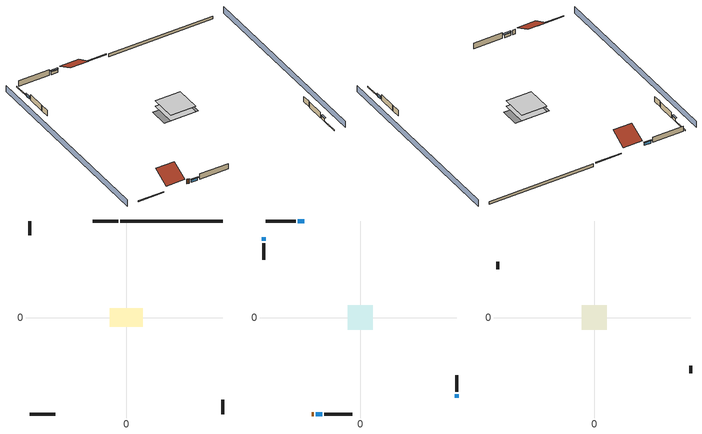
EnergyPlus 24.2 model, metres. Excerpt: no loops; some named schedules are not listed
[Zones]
crawlspace - vented
 floor foundation (Slab1 construction): -7.17,-3.98 -7.17,3.98 7.17,3.98 7.17,-3.98 z-0.91
 wall outside (RimJoist1 construction): -3.55,41.97 -14.58,41.97 z0.3:0.61
 wall outside (RimJoist2 construction): 41.97,-41.97 41.97,-35.85 z0.3:0.61
 wall outside (RimJoist3 construction): -41.97,-41.97 -30.94,-41.97 z0.3:0.61
 wall outside (RimJoist4 construction): -41.97,41.97 -41.97,35.85 z0.3:0.61
 wall foundation (FoundationWall1 construction): 41.97,41.97 -2.62,41.97 z-0.91:0.3
conditioned space
 floor to crawlspace - vented (Floor1 construction): -5.34,-5.34 -5.34,5.34 5.34,5.34 5.34,-5.34 z0.3
 wall outside (AdiabaticWallConstruction 1): -21.1,-41.97 -20.18,-41.97 z0.3:2.34
 wall outside (AdiabaticWallConstruction): -24.43,41.97 -27.08,41.97 / -19.25,-41.97 -16.6,-41.97 z0.3:1.49; 41.97,-34.92 41.97,-33.28 / -41.97,34.92 -41.97,33.28 z0.3:1.37
 wall outside (Wall1 construction): -28.01,41.97 -41.04,41.97 z0.3:2.74
 wall outside (Wall2 construction): 41.97,-32.35 41.97,-25.1 z0.3:2.74
 wall outside (Wall3 construction): -15.67,-41.97 -3.4,-41.97 z0.3:2.74
 wall outside (Wall4 construction): -41.97,32.35 -41.97,25.1 z0.3:2.74
 window (WindowConstruction): -24.43,41.97 -27.08,41.97 z0.3:1.49
 window (WindowConstruction 1): 41.97,-34.92 41.97,-33.28 z0.3:1.37
 window (WindowConstruction 2): -19.25,-41.97 -16.6,-41.97 z0.3:1.49
 window (WindowConstruction 3): -41.97,34.92 -41.97,33.28 z0.3:1.37
 door (Door): -21.09,-41.97 -20.18,-41.97 z0.3:2.34
attic - vented
 floor to conditioned space (Floor2 construction Reversed): -5.34,-5.34 -5.34,5.34 5.34,5.34 5.34,-5.34 z2.74
 wall outside (Wall5 construction): 41.97,-24.17 41.97,-20.92 z0.3:2.74
 wall outside (Wall6 construction): -41.97,24.17 -41.97,20.92 z0.3:2.74
 roof outside (Roof1 construction): -23.5,41.97,2.74 -23.5,34.83,6.31 -15.51,34.83,6.31 -15.51,41.97,2.74
 roof outside (Roof2 construction): -22.02,-41.97,2.74 -22.02,-34.83,6.31 -30.01,-34.83,6.31 -30.01,-41.97,2.74
shading: -46.54,41.97 -46.54,-41.97 / 46.54,-41.97 46.54,41.97 z0:2.74; -27.38,41.97 -24.12,41.97 -24.12,42.58 -27.38,42.58 z1.8; 41.97,-32.97 41.97,-35.22 42.58,-35.22 42.58,-32.97 z1.68; -16.3,-41.97 -19.56,-41.97 -19.56,-42.58 -16.3,-42.58 z1.8; -41.97,32.97 -41.97,35.22 -42.58,35.22 -42.58,32.97 z1.68
[Building]
Building 1: Terrain=Suburbs
[Site:Location]
Portland Intl Arpt_OR: Latitude {deg}=45.59; Longitude {deg}=-122.6; Time Zone {hr}=-8; Elevation {m}=33; Keep Site Location Information=Yes
[Site:GroundTemperature:Shallow]
10.2558, 8.96328, 8.85977, 9.47314, 11.9355, 14.3863, 16.5111, 17.8571, 17.9714, 16.8767, 14.8061, 12.4304
[Site:WaterMainsTemperature]
Calculation Method=Schedule; Temperature Schedule=mains temperature schedule
[Material] Roughness=Rough; Thermal Absorptance=0.9
Name | Thickness {m} | Conductivity {W/m-K} | Density {kg/m3} | Specific Heat {J/kg-K} | Solar Absorptance | Visible Absorptance
ceiling loosefill ins | 0.169333 | 0.0480833 | 16.02 | 1046.75 | 0.7 | 0.7
ceiling stud and cavity | 0.1397 | 0.0824711 | 65.682 | 1177.47 | 0.7 | 0.7
concrete 8.0 in. | 0.2032 | 1.803125 | 2242.8 | 837.4 | 0.7 | 0.7
door material | 0.04445 | 0.0612267 | 512.64 | 1214.23 | 0.7 | 0.7
floor covering | 0.0127 | 0.0433444 | 54.468 | 1339.84 | 0.6 | 0.6
floor stud and cavity | 0.1397 | 0.923637 | 92.3553 | 1139.71 | 0.7 | 0.7
furniture material conditioned space 1 | 0.1524 | 0.115458 | 640.8 | 1214.23 | 0.6 | 0.6
gypsum board | 0.0127 | 0.160291 | 801 | 837.4 | 0.6 | 0.6
osb sheathing 0.5 in. | 0.0127 | 0.115458 | 512.64 | 1214.23 | 0.6 | 0.6
osb sheathing 0.5 in. 1 | 0.0127 | 0.115458 | 512.64 | 1214.23 | 0.7 | 0.7
osb sheathing 0.75 in. | 0.01905 | 0.115458 | 512.64 | 1214.23 | 0.7 | 0.7
rim joist stud and cavity | 0.0508 | 0.178688 | 50.32683 | 1063.81 | 0.6 | 0.6
roof rigid ins | 0.00329814 | 0.029427 | 32.04 | 1214.23 | 0.7 | 0.7
slate or tile shingles | 0.01905 | 0.840978 | 1899.972 | 799.717 | 0.75 | 0.75
soil 0.5 in. | 0.0127 | 1.3848 | 1842.3 | 418.7 | 0.7 | 0.7
wall rigid ins | 0.512978 | 0.029427 | 32.04 | 1214.23 | 0.7 | 0.7
wall stud and cavity | 0.1397 | 0.550994 | 139.0536 | 1170.24 | 0.7 | 0.7
wall stud and cavity 1 | 0.1397 | 0.727959 | 139.0536 | 1170.24 | 0.6 | 0.6
wall stud and cavity 2 | 0.0889 | 0.380278 | 52.3479 | 1209.89 | 0.7 | 0.7
wall stud and cavity 3 | 0.0889 | 0.391764 | 83.0341 | 1211.67 | 0.7 | 0.7
wood siding | 0.0254 | 0.102417 | 544.68 | 1172.36 | 0.85 | 0.85
wood siding 1; wood siding 2 | 0.0254 | 0.102417 | 544.68 | 1172.36 | 0.7 | 0.7
[WindowMaterial:SimpleGlazingSystem]
WindowMaterial: U-Factor {W/m2-K}=4.31528; Solar Heat Gain Coefficient=0.67
[Construction]
AdiabaticWallConstruction: wood siding 1, wall rigid ins, wall stud and cavity 2, gypsum board
AdiabaticWallConstruction 1: wood siding 2, wall rigid ins, wall stud and cavity 2, gypsum board
Door: door material
Floor1 construction: floor stud and cavity, osb sheathing 0.75 in., floor covering
Floor2 construction Reversed: gypsum board, ceiling stud and cavity, ceiling loosefill ins
FoundationWall1 construction: concrete 8.0 in.
furniture construction conditioned space 1: furniture material conditioned space 1
PartitionWallConstruction: gypsum board, wall stud and cavity 3, gypsum board
RimJoist1 construction; RimJoist2 construction; RimJoist3 construction; RimJoist4 construction: wood siding, rim joist stud and cavity
Roof1 construction; Roof2 construction: slate or tile shingles, roof rigid ins, osb sheathing 0.5 in.
Slab1 construction: soil 0.5 in.
Wall1 construction; Wall2 construction; Wall3 construction; Wall4 construction: wood siding, osb sheathing 0.5 in. 1, wall stud and cavity, gypsum board
Wall5 construction; Wall6 construction: wood siding, osb sheathing 0.5 in. 1, wall stud and cavity 1
WindowConstruction; WindowConstruction 1; WindowConstruction 2; WindowConstruction 3: WindowMaterial
[Zone] Multiplier=1; Part of Total Floor Area=Yes
Name | Volume {m3}
attic - vented | 90.8252
conditioned space | 278.185
crawlspace - vented | 139.092
[Space]
Name | Zone | Volume {m3}
attic - vented 1 | attic - vented | 90.8252
conditioned space 1 | conditioned space | 278.185
crawlspace - vented 1 | crawlspace - vented | 139.092
[ZoneInfiltration:EffectiveLeakageArea]
infil attic - vented 1: Zone or Space=attic - vented 1; Schedule=Always On Discrete; Effective Air Leakage Area {cm2}=3802.45; Stack Coefficient=0.000166082; Wind Coefficient=3.54531e-05
[ZoneMixing]
whole house fan mix: Zone or Space=attic - vented; Schedule=Always On Continuous; Design Flow Rate Calculation Method=Flow/Zone; Design Flow Rate {m3/s}=0; Source Zone or Space=conditioned space
[SurfaceProperty:IncidentSolarMultiplier] Incident Solar Multiplier=1; Incident Solar Multiplier Schedule=trans schedule winter=0.85 summer=0.7
Window1; Window2; Window3; Window4
[InternalMass] Zone or ZoneList=conditioned space; Space or SpaceList=conditioned space 1
Name | Construction | Surface Area {m2}
furniture mass conditioned space 1 | furniture construction conditioned space 1 | 45.63397
partition wall mass | PartitionWallConstruction | 114.085
[Lights]
interior lighting: Zone or ZoneList or Space or SpaceList=conditioned space 1; Schedule=lighting_interior; Design Level Calculation Method=LightingLevel; Lighting Level {W}=758.2; Return Air Fraction=0; Fraction Radiant=0.6; Fraction Visible=0.2; Fraction Replaceable=1
[People]
occupants: Zone or ZoneList or Space or SpaceList=conditioned space 1; Number of People Schedule=occupants; Number of People Calculation Method=People; Number of People=3; Fraction Radiant=0.314171; Sensible Heat Fraction=0.56303; Activity Level Schedule=occupants activity schedule; Carbon Dioxide Generation Rate {m3/s-W}=0; Enable ASHRAE 55 Comfort Warnings=No; Mean Radiant Temperature Calculation Type=EnclosureAveraged
[ElectricEquipment] Zone or ZoneList or Space or SpaceList=conditioned space 1; Design Level Calculation Method=EquipmentLevel
Name | Schedule | Design Level {W} | Fraction Latent | Fraction Radiant | Fraction Lost
ceiling fan | ceiling_fan | 18.0396 | 0 | 0.558 | 0
clothes dryer | clothes_dryer | 6535.45 | 0.015 | 0.081 | 0.85
clothes washer | clothes_washer | 253.572 | 0.03 | 0.162 | 0.7
cooking range | cooking_range | 1940.37 | 0.08 | 0.432 | 0.2
dishwasher | dishwasher | 428.102 | 0.3 | 0.18 | 0.4
freezer | freezer schedule | 194.914 | 0 | 0.6 | 0
fridge | fridge schedule | 43.7215 | 0 | 0.6 | 0
mech vent bath fan 0 | mech vent bath fan 0 schedule | 15 | 0 | 0 | 1
mech vent house fan | mech vent house fan schedule | 0 | 0 | 0 | 1
mech vent house fan cfis | mech vent house fan cfis schedule | 0 | 0 | 0 | 0
mech vent range fan 0 | mech vent range fan 0 schedule | 30 | 0 | 0 | 1
misc plug loads | plug_loads_other | 334.484 | 0.021 | 0.558 | 0.049
misc tv | plug_loads_tv | 425.23 | 0 | 0.6 | 0
whole house fan | Always On Discrete | 0 | 0 | 0 | 1
[OtherEquipment] Zone or ZoneList or Space or SpaceList=conditioned space 1; Design Level Calculation Method=EquipmentLevel
Name | Fuel Type | Schedule | Design Level {W} | Fraction Latent | Fraction Radiant | Fraction Lost
clothes dryer 1 | Electricity | clothes_dryer | 0 | 0.015 | 0.081 | 0.85
cooking range 1 | Electricity | cooking_range | 0 | 0.08 | 0.432 | 0.2
general water use latent | None | general water use schedule | 62.594 | 1 | 0 | 0
general water use sensible | None | general water use schedule | -61.6891 | 0 | 0.6 | 0
mech vent house fan latent load; water heater lat | None | Always On Discrete | 0 | 1 | 0 | 0
mech vent house fan sensible load; water heater sens | None | Always On Discrete | 0 | 0 | 0 | 0
water heater energy adjustment1 | Electricity | Always On Discrete | 0.01 | 0 | 0 | 1
[ZoneInfiltration:DesignFlowRate] Schedule=Always On Discrete
Name | Zone or ZoneList or Space or SpaceList | Design Flow Rate Calculation Method | Design Flow Rate {m3/s} | Air Changes per Hour {1/hr} | Constant Term Coefficient | Temperature Term Coefficient | Velocity Term Coefficient | Velocity Squared Term Coefficient
infil flow; natural vent flow; whole house fan flow | conditioned space 1 | Flow/Zone | 0
infil crawlspace - vented 1 | crawlspace - vented 1 | AirChanges/Hour |  | 2.6013 | 1 | 0 | 0 | 0
[SurfaceProperty:ExposedFoundationPerimeter]
Slab1: Exposed Perimeter Calculation Method=TotalExposedPerimeter; Total Exposed Perimeter {m}=44.59224
[WaterUse:Equipment]
dishwasher: Peak Flow Rate {m3/s}=5.57191e-06; Flow Rate Fraction Schedule=hot_water_dishwasher
[Foundation:Kiva]
Foundation Kiva 1: Initial Indoor Air Temperature {C}=8.1388; Wall Height Above Grade {m}=0.3048; Wall Depth Below Slab {m}=0.2032
[Foundation:Kiva:Settings]
Soil Conductivity {W/m-K}=1.3848; Soil Density {kg/m3}=1842.3; Soil Specific Heat {J/kg-K}=418.7; Ground Solar Absorptivity=0.9; Ground Thermal Absorptivity=0.9; Ground Surface Roughness {m}=0.03; Far-Field Width {m}=40; Deep-Ground Boundary Condition=ZeroFlux; Deep-Ground Depth {m}=40; Minimum Cell Dimension {m}=0.2; Maximum Cell Growth Coefficient=3; Simulation Timestep=Timestep
[Exterior:Lights]
exterior lighting: Schedule=exterior lighting schedule; Design Level {W}=37.1441
[EnergyManagementSystem:GlobalVariable]
infil_program_Qfan
infil_program_Qinf
natural_vent_program_Qnv
natural_vent_program_Qwhf
[EnergyManagementSystem:Sensor]
Name | Output:Variable or Output:Meter Index Key | Output:Variable or Output:Meter
airflow_gain | infil flow | Infiltration Sensible Heat Gain Energy
airflow_gain_1 | natural vent flow | Infiltration Sensible Heat Gain Energy
airflow_gain_2 | whole house fan flow | Infiltration Sensible Heat Gain Energy
airflow_loss | infil flow | Infiltration Sensible Heat Loss Energy
airflow_loss_1 | natural vent flow | Infiltration Sensible Heat Loss Energy
airflow_loss_2 | whole house fan flow | Infiltration Sensible Heat Loss Energy
charge_sch_sensor | electric_vehicle_charging | Schedule Value
clg_load_cond |  | Cooling:EnergyTransfer:Zone:CONDITIONED SPACE
clg_sp_s; clg_sp_s_1 | cooling setpoint | Schedule Value
clothes_dryer_exhaust_0_sch_s | clothes_dryer | Schedule Value
cool_season | cooling season schedule | Schedule Value
discharge_sch_sensor | electric_vehicle_discharging | Schedule Value
htg_load_cond |  | Heating:EnergyTransfer:Zone:CONDITIONED SPACE
htg_sp_s; htg_sp_s_1 | heating setpoint | Schedule Value
hvac_availability_schedule_s | hvac availability schedule | Schedule Value
ig_ee_conv | ceiling fan | Electric Equipment Convective Heating Energy
ig_ee_conv_1 | clothes dryer | Electric Equipment Convective Heating Energy
ig_ee_conv_3 | cooking range | Electric Equipment Convective Heating Energy
ig_ee_conv_4 | dishwasher | Electric Equipment Convective Heating Energy
ig_ee_conv_5 | freezer | Electric Equipment Convective Heating Energy
ig_ee_conv_6 | fridge | Electric Equipment Convective Heating Energy
ig_ee_conv_7 | misc plug loads | Electric Equipment Convective Heating Energy
ig_ee_conv_8 | misc tv | Electric Equipment Convective Heating Energy
ig_ee_conv_9 | whole house fan | Electric Equipment Convective Heating Energy
ig_ee_rad | ceiling fan | Electric Equipment Radiant Heating Energy
ig_ee_rad_1 | clothes dryer | Electric Equipment Radiant Heating Energy
ig_ee_rad_3 | cooking range | Electric Equipment Radiant Heating Energy
ig_ee_rad_4 | dishwasher | Electric Equipment Radiant Heating Energy
ig_ee_rad_5 | freezer | Electric Equipment Radiant Heating Energy
ig_ee_rad_6 | fridge | Electric Equipment Radiant Heating Energy
ig_ee_rad_7 | misc plug loads | Electric Equipment Radiant Heating Energy
ig_ee_rad_8 | misc tv | Electric Equipment Radiant Heating Energy
ig_ee_rad_9 | whole house fan | Electric Equipment Radiant Heating Energy
ig_lgt_conv | interior lighting | Lights Convective Heating Energy
ig_lgt_rad | interior lighting | Lights Radiant Heating Energy
ig_lgt_vis | interior lighting | Lights Visible Radiation Heating Energy
ig_oe_conv | clothes dryer 1 | Other Equipment Convective Heating Energy
ig_oe_conv_1 | cooking range 1 | Other Equipment Convective Heating Energy
ig_oe_conv_2 | general water use latent | Other Equipment Convective Heating Energy
ig_oe_conv_3 | general water use sensible | Other Equipment Convective Heating Energy
ig_oe_conv_4 | water heater energy adjustment1 | Other Equipment Convective Heating Energy
ig_oe_conv_5 | water heater lat | Other Equipment Convective Heating Energy
ig_oe_conv_6 | water heater sens | Other Equipment Convective Heating Energy
ig_oe_rad | clothes dryer 1 | Other Equipment Radiant Heating Energy
ig_oe_rad_1 | cooking range 1 | Other Equipment Radiant Heating Energy
ig_oe_rad_2 | general water use latent | Other Equipment Radiant Heating Energy
ig_oe_rad_3 | general water use sensible | Other Equipment Radiant Heating Energy
ig_oe_rad_4 | water heater energy adjustment1 | Other Equipment Radiant Heating Energy
ig_oe_rad_5 | water heater lat | Other Equipment Radiant Heating Energy
ig_oe_rad_6 | water heater sens | Other Equipment Radiant Heating Energy
ig_ppl_conv | occupants | People Convective Heating Energy
ig_ppl_rad | occupants | People Radiant Heating Energy
im_conv | furniture mass conditioned space 1 | Surface Inside Face Convection Heat Gain Energy
im_conv_1 | partition wall mass | Surface Inside Face Convection Heat Gain Energy
im_ig | furniture mass conditioned space 1 | Surface Inside Face Internal Gains Radiation Heat Gain Energy
im_ig_1 | partition wall mass | Surface Inside Face Internal Gains Radiation Heat Gain Energy
im_lgt | furniture mass conditioned space 1 | Surface Inside Face Lights Radiation Heat Gain Energy
im_lgt_1 | partition wall mass | Surface Inside Face Lights Radiation Heat Gain Energy
im_sol | furniture mass conditioned space 1 | Surface Inside Face Solar Radiation Heat Gain Energy
im_sol_1 | partition wall mass | Surface Inside Face Solar Radiation Heat Gain Energy
im_surf | furniture mass conditioned space 1 | Surface Inside Face Net Surface Thermal Radiation Heat Gain Energy
im_surf_1 | partition wall mass | Surface Inside Face Net Surface Thermal Radiation Heat Gain Energy
mech_vent_bath_fan_0_sch_s | mech vent bath fan 0 schedule | Schedule Value
mech_vent_range_fan_0_sch_s | mech vent range fan 0 schedule | Schedule Value
mv_conv | mech vent bath fan 0 | Electric Equipment Convective Heating Energy
mv_conv_1 | mech vent house fan | Electric Equipment Convective Heating Energy
mv_conv_2 | mech vent house fan cfis | Electric Equipment Convective Heating Energy
mv_conv_3 | mech vent range fan 0 | Electric Equipment Convective Heating Energy
mv_conv_4 | mech vent house fan latent load | Other Equipment Convective Heating Energy
mv_conv_5 | mech vent house fan sensible load | Other Equipment Convective Heating Energy
mv_rad | mech vent bath fan 0 | Electric Equipment Radiant Heating Energy
mv_rad_1 | mech vent house fan | Electric Equipment Radiant Heating Energy
mv_rad_2 | mech vent house fan cfis | Electric Equipment Radiant Heating Energy
mv_rad_3 | mech vent range fan 0 | Electric Equipment Radiant Heating Energy
mv_rad_4 | mech vent house fan latent load | Other Equipment Radiant Heating Energy
mv_rad_5 | mech vent house fan sensible load | Other Equipment Radiant Heating Energy
natural_vent_s | natural vent schedule | Schedule Value
out_pb_s |  | Site Outdoor Air Barometric Pressure
out_wt_s |  | Site Outdoor Air Humidity Ratio
site_temp | Environment | Site Outdoor Air Drybulb Temperature
site_vw_s |  | Site Wind Speed
ss_back_out | Window1 | Surface Window Shortwave from Zone Back Out Window Heat Transfer Rate
ss_back_out_1 | Window2 | Surface Window Shortwave from Zone Back Out Window Heat Transfer Rate
ss_back_out_2 | Window3 | Surface Window Shortwave from Zone Back Out Window Heat Transfer Rate
ss_back_out_3 | Window4 | Surface Window Shortwave from Zone Back Out Window Heat Transfer Rate
ss_conv | Door1 | Surface Inside Face Convection Heat Gain Energy
ss_conv_1 | Window1 | Surface Inside Face Convection Heat Gain Energy
ss_conv_2 | Window2 | Surface Inside Face Convection Heat Gain Energy
ss_conv_3 | Window3 | Surface Inside Face Convection Heat Gain Energy
ss_conv_4 | Window4 | Surface Inside Face Convection Heat Gain Energy
ss_ig | Door1 | Surface Inside Face Internal Gains Radiation Heat Gain Energy
ss_ig_1 | Window1 | Surface Inside Face Internal Gains Radiation Heat Gain Energy
ss_ig_2 | Window2 | Surface Inside Face Internal Gains Radiation Heat Gain Energy
ss_ig_3 | Window3 | Surface Inside Face Internal Gains Radiation Heat Gain Energy
ss_ig_4 | Window4 | Surface Inside Face Internal Gains Radiation Heat Gain Energy
ss_lgt | Door1 | Surface Inside Face Lights Radiation Heat Gain Energy
ss_sol | Door1 | Surface Inside Face Solar Radiation Heat Gain Energy
ss_surf | Door1 | Surface Inside Face Net Surface Thermal Radiation Heat Gain Energy
ss_surf_1 | Window1 | Surface Inside Face Net Surface Thermal Radiation Heat Gain Energy
ss_surf_2 | Window2 | Surface Inside Face Net Surface Thermal Radiation Heat Gain Energy
ss_surf_3 | Window3 | Surface Inside Face Net Surface Thermal Radiation Heat Gain Energy
ss_surf_4 | Window4 | Surface Inside Face Net Surface Thermal Radiation Heat Gain Energy
ss_trans_in | Window1 | Surface Window Transmitted Solar Radiation Rate
ss_trans_in_1 | Window2 | Surface Window Transmitted Solar Radiation Rate
ss_trans_in_2 | Window3 | Surface Window Transmitted Solar Radiation Rate
ss_trans_in_3 | Window4 | Surface Window Transmitted Solar Radiation Rate
ss_trans_out | Window1 | Surface Inside Face Initial Transmitted Diffuse Transmitted Out Window Solar Radiation Rate
ss_trans_out_1 | Window2 | Surface Inside Face Initial Transmitted Diffuse Transmitted Out Window Solar Radiation Rate
ss_trans_out_2 | Window3 | Surface Inside Face Initial Transmitted Diffuse Transmitted Out Window Solar Radiation Rate
ss_trans_out_3 | Window4 | Surface Inside Face Initial Transmitted Diffuse Transmitted Out Window Solar Radiation Rate
s_conv | Floor1 | Surface Inside Face Convection Heat Gain Energy
s_conv_1 | Floor2 | Surface Inside Face Convection Heat Gain Energy
s_conv_2 | Wall1 | Surface Inside Face Convection Heat Gain Energy
s_conv_3 | Wall2 | Surface Inside Face Convection Heat Gain Energy
s_conv_4 | Wall3 | Surface Inside Face Convection Heat Gain Energy
s_conv_5 | Wall4 | Surface Inside Face Convection Heat Gain Energy
s_ig | Floor1 | Surface Inside Face Internal Gains Radiation Heat Gain Energy
s_ig_1 | Floor2 | Surface Inside Face Internal Gains Radiation Heat Gain Energy
s_ig_2 | Wall1 | Surface Inside Face Internal Gains Radiation Heat Gain Energy
s_ig_3 | Wall2 | Surface Inside Face Internal Gains Radiation Heat Gain Energy
s_ig_4 | Wall3 | Surface Inside Face Internal Gains Radiation Heat Gain Energy
s_ig_5 | Wall4 | Surface Inside Face Internal Gains Radiation Heat Gain Energy
s_lgt | Floor1 | Surface Inside Face Lights Radiation Heat Gain Energy
s_lgt_1 | Floor2 | Surface Inside Face Lights Radiation Heat Gain Energy
s_lgt_2 | Wall1 | Surface Inside Face Lights Radiation Heat Gain Energy
s_lgt_3 | Wall2 | Surface Inside Face Lights Radiation Heat Gain Energy
s_lgt_4 | Wall3 | Surface Inside Face Lights Radiation Heat Gain Energy
s_lgt_5 | Wall4 | Surface Inside Face Lights Radiation Heat Gain Energy
s_sol | Floor1 | Surface Inside Face Solar Radiation Heat Gain Energy
s_sol_1 | Floor2 | Surface Inside Face Solar Radiation Heat Gain Energy
s_sol_2 | Wall1 | Surface Inside Face Solar Radiation Heat Gain Energy
s_sol_3 | Wall2 | Surface Inside Face Solar Radiation Heat Gain Energy
s_sol_4 | Wall3 | Surface Inside Face Solar Radiation Heat Gain Energy
s_sol_5 | Wall4 | Surface Inside Face Solar Radiation Heat Gain Energy
s_surf | Floor1 | Surface Inside Face Net Surface Thermal Radiation Heat Gain Energy
s_surf_1 | Floor2 | Surface Inside Face Net Surface Thermal Radiation Heat Gain Energy
s_surf_2 | Wall1 | Surface Inside Face Net Surface Thermal Radiation Heat Gain Energy
s_surf_3 | Wall2 | Surface Inside Face Net Surface Thermal Radiation Heat Gain Energy
s_surf_4 | Wall3 | Surface Inside Face Net Surface Thermal Radiation Heat Gain Energy
s_surf_5 | Wall4 | Surface Inside Face Net Surface Thermal Radiation Heat Gain Energy
water_heater_T_set | water heater setpoint | Schedule Value
[EnergyManagementSystem:Actuator]
Name | Actuated Component Unique | Actuated Component Type | Actuated Component Control Type
fridge_schedule_act | fridge schedule | Schedule:Constant | Schedule Value
infil_flow_act | infil flow | Zone Infiltration | Air Exchange Flow Rate
mech_vent_house_fan_cfis_act | mech vent house fan cfis | ElectricEquipment | Electricity Rate
mech_vent_house_fan_latent_load_act | mech vent house fan latent load | OtherEquipment | Power Level
mech_vent_house_fan_sensible_load_act | mech vent house fan sensible load | OtherEquipment | Power Level
natural_vent_flow_act | natural vent flow | Zone Infiltration | Air Exchange Flow Rate
water_heater_HPWHSchedOverride | water heater setpoint | Schedule:Constant | Schedule Value
water_heater_hpwh_ec_adj_act | water heater energy adjustment1 | OtherEquipment | Power Level
water_heater_lat_act | water heater lat | OtherEquipment | Power Level
water_heater_LESchedOverride | water heater BottomElementSetpoint | Schedule:Constant | Schedule Value
water_heater_sens_act | water heater sens | OtherEquipment | Power Level
water_heater_UESchedOverride | water heater TopElementSetpoint | Schedule:Constant | Schedule Value
whole_house_fan_act | whole house fan | ElectricEquipment | Electricity Rate
whole_house_fan_flow_act | whole house fan flow | Zone Infiltration | Air Exchange Flow Rate
whole_house_fan_mix_act | whole house fan mix | ZoneMixing | Air Exchange Flow Rate
